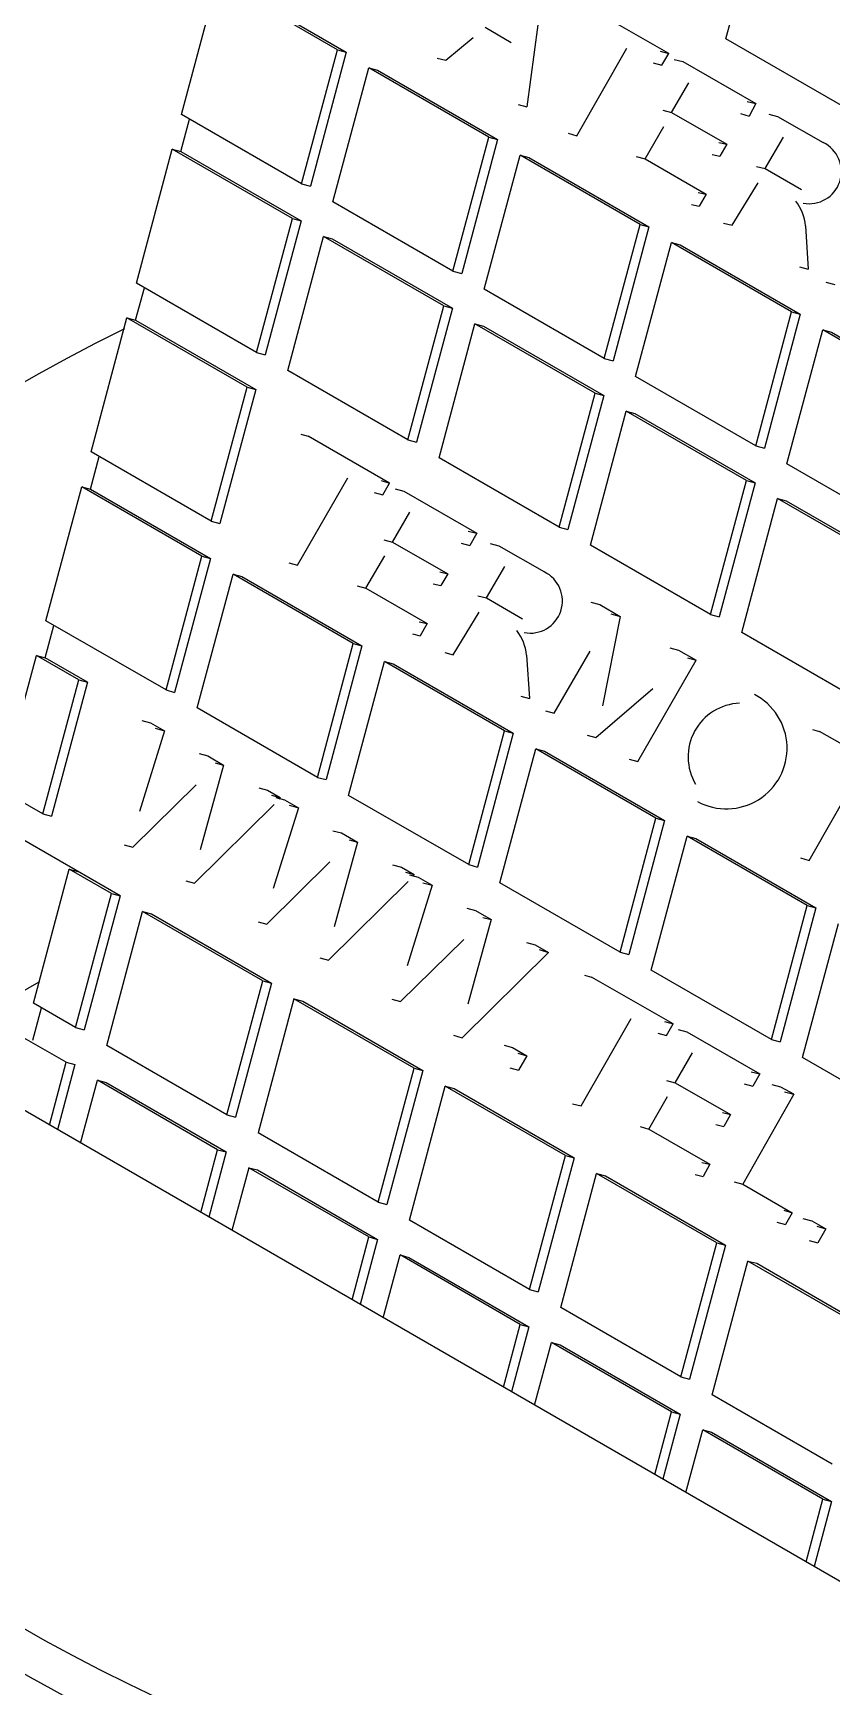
# Model space of a CAD drawing. Header units: millimetres. Extents: x -4972.4 to -4953.6, y -4734.8 to -4717.8.
# Drawn here: x -4963.753 to -4962.848, y -4725.605 to -4723.732 of the extents above; entities that cross this region are included whole.
import ezdxf

# ---------------------------------------------------------------- set-up
doc = ezdxf.new("R2010")
doc.units = ezdxf.units.MM
doc.header["$LTSCALE"] = 10
doc.layers.add('Termotécnica', color=7, linetype='Continuous')

msp = doc.modelspace()

# ---------------------------------------------------------------- linework, layer by layer
at = {"layer": 'Termotécnica', "color": 1}
for p, q in [((-4962.9684, -4723.7382), (-4962.9277, -4723.5864)), ((-4963.585, -4723.8236), (-4963.5444, -4723.6719)), ((-4963.4083, -4723.7504), (-4963.5444, -4723.6719)), ((-4962.8323, -4723.8167), (-4962.9684, -4723.7382)), ((-4963.449, -4723.9022), (-4963.4083, -4723.7504)), ((-4963.4083, -4723.7504), (-4963.3984, -4723.7531)), ((-4963.4136, -4723.9226), (-4963.373, -4723.7708)), ((-4963.373, -4723.7708), (-4963.3631, -4723.7735)), ((-4963.2369, -4723.8494), (-4963.373, -4723.7708)), ((-4963.449, -4723.9022), (-4963.585, -4723.8236)), ((-4963.2776, -4724.0012), (-4963.2369, -4723.8494)), ((-4963.2369, -4723.8494), (-4963.227, -4723.852)), ((-4963.6362, -4724.0148), (-4963.5956, -4723.8631)), ((-4963.4595, -4723.9416), (-4963.5956, -4723.8631)), ((-4963.5956, -4723.8631), (-4963.5857, -4723.8657)), ((-4963.2422, -4724.0216), (-4963.2015, -4723.8698)), ((-4963.2015, -4723.8698), (-4963.1917, -4723.8724)), ((-4963.0655, -4723.9484), (-4963.2015, -4723.8698)), ((-4963.449, -4723.9022), (-4963.4391, -4723.9048)), ((-4963.2776, -4724.0012), (-4963.4136, -4723.9226)), ((-4963.5002, -4724.0934), (-4963.4595, -4723.9416)), ((-4963.4595, -4723.9416), (-4963.4497, -4723.9443)), ((-4963.4648, -4724.1138), (-4963.4242, -4723.962)), ((-4963.4242, -4723.962), (-4963.4143, -4723.9647)), ((-4963.2881, -4724.0406), (-4963.4242, -4723.962)), ((-4963.1062, -4724.1001), (-4963.0655, -4723.9484)), ((-4963.0655, -4723.9484), (-4963.0556, -4723.951)), ((-4963.0708, -4724.1205), (-4963.0301, -4723.9688)), ((-4963.0301, -4723.9688), (-4963.0203, -4723.9714)), ((-4962.8941, -4724.0473), (-4963.0301, -4723.9688)), ((-4963.5002, -4724.0934), (-4963.6362, -4724.0148)), ((-4963.2776, -4724.0012), (-4963.2677, -4724.0038)), ((-4963.1062, -4724.1001), (-4963.2422, -4724.0216)), ((-4963.6875, -4724.206), (-4963.6468, -4724.0542)), ((-4963.5107, -4724.1328), (-4963.6468, -4724.0542)), ((-4963.6468, -4724.0542), (-4963.637, -4724.0569)), ((-4963.3288, -4724.1923), (-4963.2881, -4724.0406)), ((-4963.2881, -4724.0406), (-4963.2783, -4724.0432)), ((-4962.9347, -4724.1991), (-4962.8941, -4724.0473)), ((-4962.8941, -4724.0473), (-4962.8842, -4724.05)), ((-4963.2934, -4724.2127), (-4963.2528, -4724.061)), ((-4963.2528, -4724.061), (-4963.2429, -4724.0636)), ((-4963.1167, -4724.1395), (-4963.2528, -4724.061)), ((-4962.8994, -4724.2195), (-4962.8587, -4724.0677)), ((-4962.8587, -4724.0677), (-4962.8489, -4724.0704)), ((-4962.7227, -4724.1463), (-4962.8587, -4724.0677)), ((-4963.5002, -4724.0934), (-4963.4903, -4724.096)), ((-4963.1062, -4724.1001), (-4963.0963, -4724.1028)), ((-4963.3288, -4724.1923), (-4963.4648, -4724.1138)), ((-4962.9347, -4724.1991), (-4963.0708, -4724.1205)), ((-4963.5514, -4724.2846), (-4963.5107, -4724.1328)), ((-4963.5107, -4724.1328), (-4963.5009, -4724.1354)), ((-4963.1574, -4724.2913), (-4963.1167, -4724.1395)), ((-4963.1167, -4724.1395), (-4963.1069, -4724.1422)), ((-4963.122, -4724.3117), (-4963.0814, -4724.1599)), ((-4963.0814, -4724.1599), (-4963.0715, -4724.1626)), ((-4962.9453, -4724.2385), (-4963.0814, -4724.1599)), ((-4963.5514, -4724.2846), (-4963.6875, -4724.206)), ((-4963.3288, -4724.1923), (-4963.3189, -4724.195)), ((-4962.9347, -4724.1991), (-4962.9249, -4724.2017)), ((-4963.1574, -4724.2913), (-4963.2934, -4724.2127)), ((-4962.7633, -4724.298), (-4962.8994, -4724.2195)), ((-4962.986, -4724.3903), (-4962.9453, -4724.2385)), ((-4962.9453, -4724.2385), (-4962.9355, -4724.2411)), ((-4963.7387, -4724.3972), (-4963.698, -4724.2454)), ((-4963.562, -4724.324), (-4963.698, -4724.2454)), ((-4963.698, -4724.2454), (-4963.6882, -4724.2481)), ((-4962.9506, -4724.4107), (-4962.91, -4724.2589)), ((-4962.91, -4724.2589), (-4962.9001, -4724.2615)), ((-4962.7739, -4724.3375), (-4962.91, -4724.2589)), ((-4963.5514, -4724.2846), (-4963.5416, -4724.2872)), ((-4963.1574, -4724.2913), (-4963.1475, -4724.2939)), ((-4962.986, -4724.3903), (-4963.122, -4724.3117)), ((-4963.6026, -4724.4757), (-4963.562, -4724.324)), ((-4963.562, -4724.324), (-4963.5521, -4724.3266)), ((-4963.5673, -4724.4961), (-4963.5266, -4724.3444)), ((-4963.5266, -4724.3444), (-4963.5168, -4724.347)), ((-4963.3906, -4724.4229), (-4963.5266, -4724.3444)), ((-4962.986, -4724.3903), (-4962.9761, -4724.3929)), ((-4963.6026, -4724.4757), (-4963.7387, -4724.3972)), ((-4962.8146, -4724.4892), (-4962.9506, -4724.4107)), ((-4963.4312, -4724.5747), (-4963.3906, -4724.4229)), ((-4963.3906, -4724.4229), (-4963.3807, -4724.4256)), ((-4963.7899, -4724.5883), (-4963.7493, -4724.4366)), ((-4963.7493, -4724.4366), (-4963.7394, -4724.4392)), ((-4963.7015, -4724.4641), (-4963.7493, -4724.4366)), ((-4963.3959, -4724.5951), (-4963.3552, -4724.4433)), ((-4963.3552, -4724.4433), (-4963.3454, -4724.446)), ((-4963.2192, -4724.5219), (-4963.3552, -4724.4433)), ((-4963.7422, -4724.6159), (-4963.7015, -4724.4641)), ((-4963.7015, -4724.4641), (-4963.6917, -4724.4668)), ((-4963.6026, -4724.4757), (-4963.5928, -4724.4784)), ((-4963.4312, -4724.5747), (-4963.5673, -4724.4961)), ((-4963.2598, -4724.6736), (-4963.2192, -4724.5219)), ((-4963.2192, -4724.5219), (-4963.2093, -4724.5245)), ((-4963.2245, -4724.6941), (-4963.1838, -4724.5423)), ((-4963.1838, -4724.5423), (-4963.174, -4724.5449)), ((-4963.0478, -4724.6209), (-4963.1838, -4724.5423)), ((-4963.4312, -4724.5747), (-4963.4214, -4724.5773)), ((-4963.7422, -4724.6159), (-4963.7899, -4724.5883)), ((-4963.2598, -4724.6736), (-4963.3959, -4724.5951)), ((-4963.7422, -4724.6159), (-4963.7324, -4724.6185)), ((-4963.0884, -4724.7726), (-4963.0478, -4724.6209)), ((-4963.0478, -4724.6209), (-4963.0379, -4724.6235)), ((-4963.0531, -4724.793), (-4963.0124, -4724.6413)), ((-4963.0124, -4724.6413), (-4963.0026, -4724.6439)), ((-4962.8764, -4724.7198), (-4963.0124, -4724.6413)), ((-4963.2598, -4724.6736), (-4963.25, -4724.6763)), ((-4963.7528, -4724.8305), (-4963.7121, -4724.6788)), ((-4963.6644, -4724.7063), (-4963.7121, -4724.6788)), ((-4963.7121, -4724.6788), (-4963.7023, -4724.6814)), ((-4963.0884, -4724.7726), (-4963.2245, -4724.6941)), ((-4963.7051, -4724.8581), (-4963.6644, -4724.7063)), ((-4963.6644, -4724.7063), (-4963.6546, -4724.709)), ((-4963.6697, -4724.8785), (-4963.6291, -4724.7267)), ((-4963.493, -4724.8053), (-4963.6291, -4724.7267)), ((-4963.6291, -4724.7267), (-4963.6192, -4724.7294)), ((-4962.917, -4724.8716), (-4962.8764, -4724.7198)), ((-4962.8764, -4724.7198), (-4962.8665, -4724.7225)), ((-4962.8817, -4724.892), (-4962.841, -4724.7402)), ((-4963.0884, -4724.7726), (-4963.0786, -4724.7752)), ((-4963.5337, -4724.957), (-4963.493, -4724.8053)), ((-4963.493, -4724.8053), (-4963.4832, -4724.8079)), ((-4962.917, -4724.8716), (-4963.0531, -4724.793)), ((-4963.7051, -4724.8581), (-4963.7528, -4724.8305)), ((-4963.4577, -4724.8257), (-4963.4983, -4724.9774)), ((-4963.4577, -4724.8257), (-4963.4478, -4724.8283)), ((-4963.3216, -4724.9042), (-4963.4577, -4724.8257)), ((-4963.7051, -4724.8581), (-4963.6952, -4724.8607)), ((-4963.7156, -4724.8975), (-4963.7634, -4724.87)), ((-4963.5337, -4724.957), (-4963.6697, -4724.8785)), ((-4962.917, -4724.8716), (-4962.9072, -4724.8742)), ((-4963.7347, -4724.9686), (-4963.7156, -4724.8975)), ((-4963.7156, -4724.8975), (-4963.7058, -4724.9001)), ((-4962.7456, -4724.9705), (-4962.8817, -4724.892)), ((-4963.6994, -4724.989), (-4963.6803, -4724.9179)), ((-4963.5442, -4724.9965), (-4963.6803, -4724.9179)), ((-4963.6803, -4724.9179), (-4963.6705, -4724.9205)), ((-4963.3623, -4725.056), (-4963.3216, -4724.9042)), ((-4963.3216, -4724.9042), (-4963.3118, -4724.9069)), ((-4963.3269, -4725.0764), (-4963.2863, -4724.9246)), ((-4963.2863, -4724.9246), (-4963.2764, -4724.9273)), ((-4963.1502, -4725.0032), (-4963.2863, -4724.9246)), ((-4963.5337, -4724.957), (-4963.5238, -4724.9597)), ((-4963.3623, -4725.056), (-4963.4983, -4724.9774)), ((-4963.5633, -4725.0675), (-4963.5442, -4724.9965)), ((-4963.5442, -4724.9965), (-4963.5344, -4724.9991)), ((-4963.1909, -4725.155), (-4963.1502, -4725.0032)), ((-4963.1502, -4725.0032), (-4963.1404, -4725.0058)), ((-4963.5089, -4725.0169), (-4963.5279, -4725.0879)), ((-4963.3728, -4725.0954), (-4963.5089, -4725.0169)), ((-4963.5089, -4725.0169), (-4963.499, -4725.0195)), ((-4963.1555, -4725.1754), (-4963.1149, -4725.0236)), ((-4963.1149, -4725.0236), (-4963.105, -4725.0262)), ((-4962.9788, -4725.1022), (-4963.1149, -4725.0236)), ((-4963.3623, -4725.056), (-4963.3524, -4725.0586)), ((-4963.1909, -4725.155), (-4963.3269, -4725.0764)), ((-4963.3919, -4725.1665), (-4963.3728, -4725.0954)), ((-4963.3728, -4725.0954), (-4963.363, -4725.0981)), ((-4963.0195, -4725.2539), (-4962.9788, -4725.1022)), ((-4962.9788, -4725.1022), (-4962.969, -4725.1048)), ((-4963.3565, -4725.1869), (-4963.3375, -4725.1158)), ((-4963.2014, -4725.1944), (-4963.3375, -4725.1158)), ((-4963.3375, -4725.1158), (-4963.3276, -4725.1185)), ((-4962.9841, -4725.2743), (-4962.9435, -4725.1226)), ((-4962.9435, -4725.1226), (-4962.9336, -4725.1252)), ((-4962.8074, -4725.2011), (-4962.9435, -4725.1226)), ((-4963.1909, -4725.155), (-4963.181, -4725.1576)), ((-4963.0195, -4725.2539), (-4963.1555, -4725.1754)), ((-4963.2205, -4725.2655), (-4963.2014, -4725.1944)), ((-4963.2014, -4725.1944), (-4963.1916, -4725.197)), ((-4963.1851, -4725.2859), (-4963.1661, -4725.2148)), ((-4963.03, -4725.2933), (-4963.1661, -4725.2148)), ((-4963.1661, -4725.2148), (-4963.1562, -4725.2174)), ((-4963.0195, -4725.2539), (-4963.0096, -4725.2566)), ((-4962.8481, -4725.3529), (-4962.9841, -4725.2743)), ((-4963.0491, -4725.3644), (-4963.03, -4725.2933)), ((-4963.03, -4725.2933), (-4963.0202, -4725.296)), ((-4963.0137, -4725.3848), (-4962.9947, -4725.3137)), ((-4962.9947, -4725.3137), (-4962.9848, -4725.3164)), ((-4962.8586, -4725.3923), (-4962.9947, -4725.3137)), ((-4962.8777, -4725.4634), (-4962.8586, -4725.3923)), ((-4962.8586, -4725.3923), (-4962.8488, -4725.3949))]:
    msp.add_line(p, q, dxfattribs=at)
at = {"layer": 'Termotécnica', "color": 2}
for p, q in [((-4963.5345, -4723.6745), (-4963.3984, -4723.7531)), ((-4963.1749, -4723.6731), (-4963.1939, -4723.8151)), ((-4963.0333, -4723.7548), (-4963.1257, -4723.7017)), ((-4963.2856, -4723.7624), (-4963.2549, -4723.7366)), ((-4963.2412, -4723.725), (-4963.2116, -4723.7422)), ((-4963.3984, -4723.7531), (-4963.4391, -4723.9048)), ((-4963.1374, -4723.8478), (-4963.0807, -4723.7487)), ((-4963.043, -4723.752), (-4963.0333, -4723.7548)), ((-4963.0409, -4723.768), (-4963.0333, -4723.7548)), ((-4963.3631, -4723.7735), (-4963.227, -4723.852)), ((-4963.2954, -4723.7598), (-4963.2856, -4723.7624)), ((-4963.0507, -4723.7654), (-4963.0409, -4723.768)), ((-4963.027, -4723.7613), (-4963.0171, -4723.7639)), ((-4963.0171, -4723.7639), (-4962.9344, -4723.8114)), ((-4963.0301, -4723.8216), (-4963.0106, -4723.7878)), ((-4963.2039, -4723.8124), (-4963.1939, -4723.8151)), ((-4962.9443, -4723.8092), (-4962.9344, -4723.8114)), ((-4962.9344, -4723.8114), (-4962.9423, -4723.8255)), ((-4963.5857, -4723.8657), (-4963.5759, -4723.8289)), ((-4963.04, -4723.819), (-4963.0301, -4723.8216)), ((-4963.0301, -4723.8216), (-4962.9676, -4723.8575)), ((-4962.9521, -4723.8228), (-4962.9423, -4723.8255)), ((-4962.9197, -4723.8233), (-4962.9099, -4723.8259)), ((-4962.9099, -4723.8259), (-4962.8583, -4723.8555)), ((-4963.1473, -4723.8451), (-4963.1374, -4723.8478)), ((-4963.0601, -4723.874), (-4963.0388, -4723.8373)), ((-4962.9239, -4723.8851), (-4962.9032, -4723.8494)), ((-4963.5857, -4723.8657), (-4963.4497, -4723.9443)), ((-4963.227, -4723.852), (-4963.2677, -4724.0038)), ((-4962.9841, -4723.869), (-4962.9752, -4723.871)), ((-4962.9765, -4723.8555), (-4962.9676, -4723.8575)), ((-4962.9676, -4723.8575), (-4962.9752, -4723.871)), ((-4963.1917, -4723.8724), (-4963.0556, -4723.951)), ((-4963.07, -4723.8714), (-4963.0601, -4723.874)), ((-4963.0601, -4723.874), (-4962.9908, -4723.9139)), ((-4962.9338, -4723.8825), (-4962.9239, -4723.8851)), ((-4962.9239, -4723.8851), (-4962.8828, -4723.9087)), ((-4962.9613, -4723.9493), (-4962.932, -4723.9011)), ((-4963.0076, -4723.9256), (-4962.9987, -4723.9277)), ((-4962.9999, -4723.9121), (-4962.9908, -4723.9139)), ((-4962.9908, -4723.9139), (-4962.9987, -4723.9277)), ((-4963.4497, -4723.9443), (-4963.4903, -4724.096)), ((-4963.0556, -4723.951), (-4963.0963, -4724.1028)), ((-4962.9712, -4723.9467), (-4962.9613, -4723.9493)), ((-4962.8784, -4723.9499), (-4962.8752, -4723.9991)), ((-4963.4143, -4723.9647), (-4963.2783, -4724.0432)), ((-4963.0203, -4723.9714), (-4962.8842, -4724.05)), ((-4962.8851, -4723.9964), (-4962.8752, -4723.9991)), ((-4962.8552, -4724.0136), (-4962.8453, -4724.0163)), ((-4963.637, -4724.0569), (-4963.6271, -4724.0201)), ((-4963.637, -4724.0569), (-4963.5009, -4724.1354)), ((-4963.2783, -4724.0432), (-4963.3189, -4724.195)), ((-4962.8842, -4724.05), (-4962.9249, -4724.2017)), ((-4963.2429, -4724.0636), (-4963.1069, -4724.1422)), ((-4962.8489, -4724.0704), (-4962.7128, -4724.1489)), ((-4963.5009, -4724.1354), (-4963.5416, -4724.2872)), ((-4963.1069, -4724.1422), (-4963.1475, -4724.2939)), ((-4963.0715, -4724.1626), (-4962.9355, -4724.2411)), ((-4963.4499, -4724.1861), (-4963.4417, -4724.1883)), ((-4963.3494, -4724.2413), (-4963.4417, -4724.1883)), ((-4963.6882, -4724.2481), (-4963.6783, -4724.2113)), ((-4963.4535, -4724.3343), (-4963.3968, -4724.2352)), ((-4963.3591, -4724.2385), (-4963.3494, -4724.2413)), ((-4963.3569, -4724.2545), (-4963.3494, -4724.2413)), ((-4962.9355, -4724.2411), (-4962.9761, -4724.3929)), ((-4963.6882, -4724.2481), (-4963.5521, -4724.3266)), ((-4963.3668, -4724.2519), (-4963.3569, -4724.2545)), ((-4963.3431, -4724.2478), (-4963.3332, -4724.2504)), ((-4963.3332, -4724.2504), (-4963.2505, -4724.298)), ((-4962.9001, -4724.2615), (-4962.7641, -4724.3401)), ((-4963.3462, -4724.3081), (-4963.3266, -4724.2743)), ((-4963.2604, -4724.2957), (-4963.2505, -4724.298)), ((-4963.2505, -4724.298), (-4963.2584, -4724.312)), ((-4963.356, -4724.3055), (-4963.3462, -4724.3081)), ((-4963.3462, -4724.3081), (-4963.2836, -4724.344)), ((-4963.2682, -4724.3093), (-4963.2584, -4724.312)), ((-4963.2356, -4724.3097), (-4963.2258, -4724.3124)), ((-4963.2258, -4724.3124), (-4963.1741, -4724.342)), ((-4963.5521, -4724.3266), (-4963.5928, -4724.4784)), ((-4963.4634, -4724.3316), (-4963.4535, -4724.3343)), ((-4963.3762, -4724.3605), (-4963.3549, -4724.3238)), ((-4963.2398, -4724.3715), (-4963.219, -4724.3359)), ((-4963.5168, -4724.347), (-4963.3807, -4724.4256)), ((-4963.3002, -4724.3555), (-4963.2913, -4724.3575)), ((-4963.2925, -4724.342), (-4963.2836, -4724.344)), ((-4963.2836, -4724.344), (-4963.2913, -4724.3575)), ((-4963.3861, -4724.3579), (-4963.3762, -4724.3605)), ((-4963.3762, -4724.3605), (-4963.3069, -4724.4004)), ((-4963.2496, -4724.3689), (-4963.2398, -4724.3715)), ((-4963.2398, -4724.3715), (-4963.1987, -4724.3951)), ((-4963.2772, -4724.4358), (-4963.2479, -4724.3876)), ((-4963.1213, -4724.3763), (-4963.1114, -4724.3789)), ((-4963.1114, -4724.3789), (-4963.0884, -4724.3923)), ((-4963.0884, -4724.3923), (-4963.1081, -4724.4938)), ((-4963.0988, -4724.3895), (-4963.0884, -4724.3923)), ((-4963.7394, -4724.4392), (-4963.7295, -4724.4025)), ((-4963.3236, -4724.4121), (-4963.3147, -4724.4142)), ((-4963.316, -4724.3986), (-4963.3069, -4724.4004)), ((-4963.3069, -4724.4004), (-4963.3147, -4724.4142)), ((-4963.3807, -4724.4256), (-4963.4214, -4724.5773)), ((-4963.1629, -4724.502), (-4963.1224, -4724.4316)), ((-4963.032, -4724.4278), (-4963.0222, -4724.4305)), ((-4963.0222, -4724.4305), (-4963.0021, -4724.4419)), ((-4963.6917, -4724.4668), (-4963.7394, -4724.4392)), ((-4963.3454, -4724.446), (-4963.2093, -4724.5245)), ((-4963.287, -4724.4331), (-4963.2772, -4724.4358)), ((-4963.1943, -4724.4364), (-4963.1911, -4724.4855)), ((-4963.0682, -4724.5568), (-4963.0021, -4724.4419)), ((-4963.0119, -4724.4394), (-4963.0021, -4724.4419)), ((-4963.6917, -4724.4668), (-4963.7324, -4724.6185)), ((-4963.2009, -4724.4829), (-4963.1911, -4724.4855)), ((-4963.1159, -4724.5294), (-4963.0511, -4724.4739)), ((-4963.1727, -4724.4994), (-4963.1629, -4724.502)), ((-4963.6043, -4724.5219), (-4963.6327, -4724.6134)), ((-4963.6299, -4724.5101), (-4963.6201, -4724.5128)), ((-4963.6201, -4724.5128), (-4963.6043, -4724.5219)), ((-4963.6147, -4724.5191), (-4963.6043, -4724.5219)), ((-4963.2093, -4724.5245), (-4963.25, -4724.6763)), ((-4962.8705, -4724.5204), (-4962.8623, -4724.5226)), ((-4962.77, -4724.5757), (-4962.8623, -4724.5226)), ((-4963.1257, -4724.5268), (-4963.1159, -4724.5294)), ((-4963.5652, -4724.5478), (-4963.5553, -4724.5504)), ((-4963.5374, -4724.5609), (-4963.5639, -4724.6567)), ((-4963.5553, -4724.5504), (-4963.5374, -4724.5609)), ((-4963.547, -4724.5583), (-4963.5374, -4724.5609)), ((-4963.174, -4724.5449), (-4963.0379, -4724.6235)), ((-4963.078, -4724.5541), (-4963.0682, -4724.5568)), ((-4962.8741, -4724.6687), (-4962.8174, -4724.5695)), ((-4963.6401, -4724.6537), (-4963.5685, -4724.5832)), ((-4963.4976, -4724.5866), (-4963.4877, -4724.5893)), ((-4963.4877, -4724.5893), (-4963.4733, -4724.5976)), ((-4963.4831, -4724.5949), (-4963.4733, -4724.5976)), ((-4963.4783, -4724.5974), (-4963.4684, -4724.6001)), ((-4963.4733, -4724.5976), (-4963.475, -4724.5993)), ((-4963.4684, -4724.6001), (-4963.4526, -4724.6091)), ((-4963.48, -4724.6054), (-4963.5703, -4724.6946)), ((-4963.4526, -4724.6091), (-4963.4811, -4724.7007)), ((-4963.4631, -4724.6063), (-4963.4526, -4724.6091)), ((-4963.6546, -4724.709), (-4963.7906, -4724.6304)), ((-4963.4135, -4724.6351), (-4963.4037, -4724.6377)), ((-4963.4037, -4724.6377), (-4963.3857, -4724.6482)), ((-4963.0379, -4724.6235), (-4963.0786, -4724.7752)), ((-4963.65, -4724.6511), (-4963.6401, -4724.6537)), ((-4963.3857, -4724.6482), (-4963.4123, -4724.7439)), ((-4963.3953, -4724.6456), (-4963.3857, -4724.6482)), ((-4963.0026, -4724.6439), (-4962.8665, -4724.7225)), ((-4963.4884, -4724.741), (-4963.4169, -4724.6704)), ((-4963.3459, -4724.6739), (-4963.336, -4724.6765)), ((-4962.884, -4724.666), (-4962.8741, -4724.6687)), ((-4963.5801, -4724.6919), (-4963.5703, -4724.6946)), ((-4963.3283, -4724.6927), (-4963.4186, -4724.7818)), ((-4963.336, -4724.6765), (-4963.3216, -4724.6848)), ((-4963.3315, -4724.6822), (-4963.3216, -4724.6848)), ((-4963.3268, -4724.6851), (-4963.3169, -4724.6878)), ((-4963.3216, -4724.6848), (-4963.3234, -4724.6866)), ((-4963.3169, -4724.6878), (-4963.3011, -4724.6969)), ((-4963.3116, -4724.6941), (-4963.3011, -4724.6969)), ((-4963.6546, -4724.709), (-4963.6952, -4724.8607)), ((-4963.3011, -4724.6969), (-4963.3296, -4724.7884)), ((-4963.6192, -4724.7294), (-4963.4832, -4724.8079)), ((-4963.262, -4724.7228), (-4963.2522, -4724.7255)), ((-4963.2522, -4724.7255), (-4963.2342, -4724.7359)), ((-4962.8665, -4724.7225), (-4962.9072, -4724.8742)), ((-4963.4983, -4724.7383), (-4963.4884, -4724.741)), ((-4963.2342, -4724.7359), (-4963.2608, -4724.8317)), ((-4963.2438, -4724.7333), (-4963.2342, -4724.7359)), ((-4963.337, -4724.8287), (-4963.2654, -4724.7582)), ((-4963.1944, -4724.7616), (-4963.1845, -4724.7643)), ((-4963.1845, -4724.7643), (-4963.1694, -4724.773)), ((-4963.4284, -4724.7792), (-4963.4186, -4724.7818)), ((-4963.1694, -4724.773), (-4963.2671, -4724.8696)), ((-4963.18, -4724.7699), (-4963.1694, -4724.773)), ((-4963.8811, -4724.884), (-4963.7463, -4724.8062)), ((-4963.1288, -4724.7988), (-4963.1206, -4724.801)), ((-4963.0282, -4724.854), (-4963.1206, -4724.801)), ((-4963.4832, -4724.8079), (-4963.5238, -4724.9597)), ((-4963.7535, -4724.8726), (-4963.7436, -4724.8358)), ((-4963.4478, -4724.8283), (-4963.3118, -4724.9069)), ((-4963.3468, -4724.8261), (-4963.337, -4724.8287)), ((-4963.1324, -4724.947), (-4963.0757, -4724.8479)), ((-4963.038, -4724.8512), (-4963.0282, -4724.854)), ((-4963.0358, -4724.8673), (-4963.0282, -4724.854)), ((-4963.0227, -4724.8603), (-4963.0129, -4724.863)), ((-4963.277, -4724.8669), (-4963.2671, -4724.8696)), ((-4963.2198, -4724.8782), (-4963.21, -4724.8809)), ((-4963.21, -4724.8809), (-4963.194, -4724.8901)), ((-4963.0457, -4724.8646), (-4963.0358, -4724.8673)), ((-4963.0129, -4724.863), (-4962.9302, -4724.9105)), ((-4962.2908, -4725.8022), (-4963.8811, -4724.884)), ((-4963.7058, -4724.9001), (-4963.7255, -4724.9739)), ((-4963.2042, -4724.8872), (-4963.194, -4724.8901)), ((-4963.194, -4724.8901), (-4963.2032, -4724.9063)), ((-4963.0259, -4724.9206), (-4963.0063, -4724.8869)), ((-4963.3118, -4724.9069), (-4963.3524, -4725.0586)), ((-4963.2131, -4724.9037), (-4963.2032, -4724.9063)), ((-4963.0357, -4724.918), (-4963.0259, -4724.9206)), ((-4962.94, -4724.9082), (-4962.9302, -4724.9105)), ((-4962.9302, -4724.9105), (-4962.938, -4724.9245)), ((-4963.6705, -4724.9205), (-4963.5344, -4724.9991)), ((-4963.2764, -4724.9273), (-4963.1404, -4725.0058)), ((-4963.0559, -4724.9731), (-4963.0346, -4724.9363)), ((-4963.0259, -4724.9206), (-4962.9633, -4724.9566)), ((-4962.8915, -4724.9336), (-4962.9494, -4725.0354)), ((-4962.9479, -4724.9218), (-4962.938, -4724.9245)), ((-4962.9164, -4724.9225), (-4962.9065, -4724.9252)), ((-4962.9065, -4724.9252), (-4962.8921, -4724.9334)), ((-4962.902, -4724.9308), (-4962.8915, -4724.9336)), ((-4963.1422, -4724.9444), (-4963.1324, -4724.947)), ((-4962.9722, -4724.9545), (-4962.9633, -4724.9566)), ((-4962.9633, -4724.9566), (-4962.971, -4724.9701)), ((-4963.0657, -4724.9704), (-4963.0559, -4724.9731)), ((-4963.0559, -4724.9731), (-4962.9865, -4725.0129)), ((-4962.9799, -4724.968), (-4962.971, -4724.9701)), ((-4963.5344, -4724.9991), (-4963.5541, -4725.0728)), ((-4963.1404, -4725.0058), (-4963.181, -4725.1576)), ((-4962.9956, -4725.0111), (-4962.9865, -4725.0129)), ((-4963.499, -4725.0195), (-4963.363, -4725.0981)), ((-4963.105, -4725.0262), (-4962.969, -4725.1048)), ((-4963.0033, -4725.0246), (-4962.9944, -4725.0267)), ((-4962.9865, -4725.0129), (-4962.9944, -4725.0267)), ((-4962.9592, -4725.0328), (-4962.9494, -4725.0354)), ((-4962.9494, -4725.0354), (-4962.8933, -4725.068)), ((-4962.903, -4725.065), (-4962.8933, -4725.068)), ((-4962.8933, -4725.068), (-4962.901, -4725.0811)), ((-4962.9108, -4725.0785), (-4962.901, -4725.0811)), ((-4962.8812, -4725.0743), (-4962.8713, -4725.077)), ((-4962.8713, -4725.077), (-4962.8553, -4725.0862)), ((-4962.8655, -4725.0833), (-4962.8553, -4725.0862)), ((-4962.8553, -4725.0862), (-4962.8643, -4725.102)), ((-4963.363, -4725.0981), (-4963.3827, -4725.1718)), ((-4962.969, -4725.1048), (-4963.0096, -4725.2566)), ((-4962.8743, -4725.0993), (-4962.8643, -4725.102)), ((-4963.3276, -4725.1185), (-4963.1916, -4725.197)), ((-4962.9336, -4725.1252), (-4962.7975, -4725.2038)), ((-4963.1916, -4725.197), (-4963.2113, -4725.2707)), ((-4963.1562, -4725.2174), (-4963.0202, -4725.296)), ((-4963.0202, -4725.296), (-4963.0399, -4725.3697)), ((-4962.9848, -4725.3164), (-4962.8488, -4725.3949)), ((-4962.8488, -4725.3949), (-4962.8685, -4725.4687))]:
    msp.add_line(p, q, dxfattribs=at)
for centre, radius, start, end in [((-4962.8742, -4723.8884), 0.0365, 259.1915, 64.1117), ((-4962.9317, -4723.9545), 0.0535, 4.9341, 37.4461), ((-4963.1901, -4724.3748), 0.0365, 259.1915, 64.1117), ((-4963.2476, -4724.441), 0.0535, 4.9341, 37.4461), ((-4962.9679, -4724.5417), 0.0687, 241.6126, 62.5864), ((-4962.9506, -4724.5514), 0.0607, 92.1931, 210.7992)]:
    msp.add_arc(centre, radius, start, end, dxfattribs=at)
at = {"layer": 'Termotécnica', "color": 3}
for centre, start_param, end_param in [((-4962.2024, -4724.833), -0.804629, 4.682407), ((-4962.2024, -4724.884), -0.037238, 3.178267)]:
    msp.add_ellipse(centre, major_axis=(-2.0873, 0), ratio=0.509483, start_param=start_param, end_param=end_param, dxfattribs=at)

doc.saveas('drawing.dxf')
